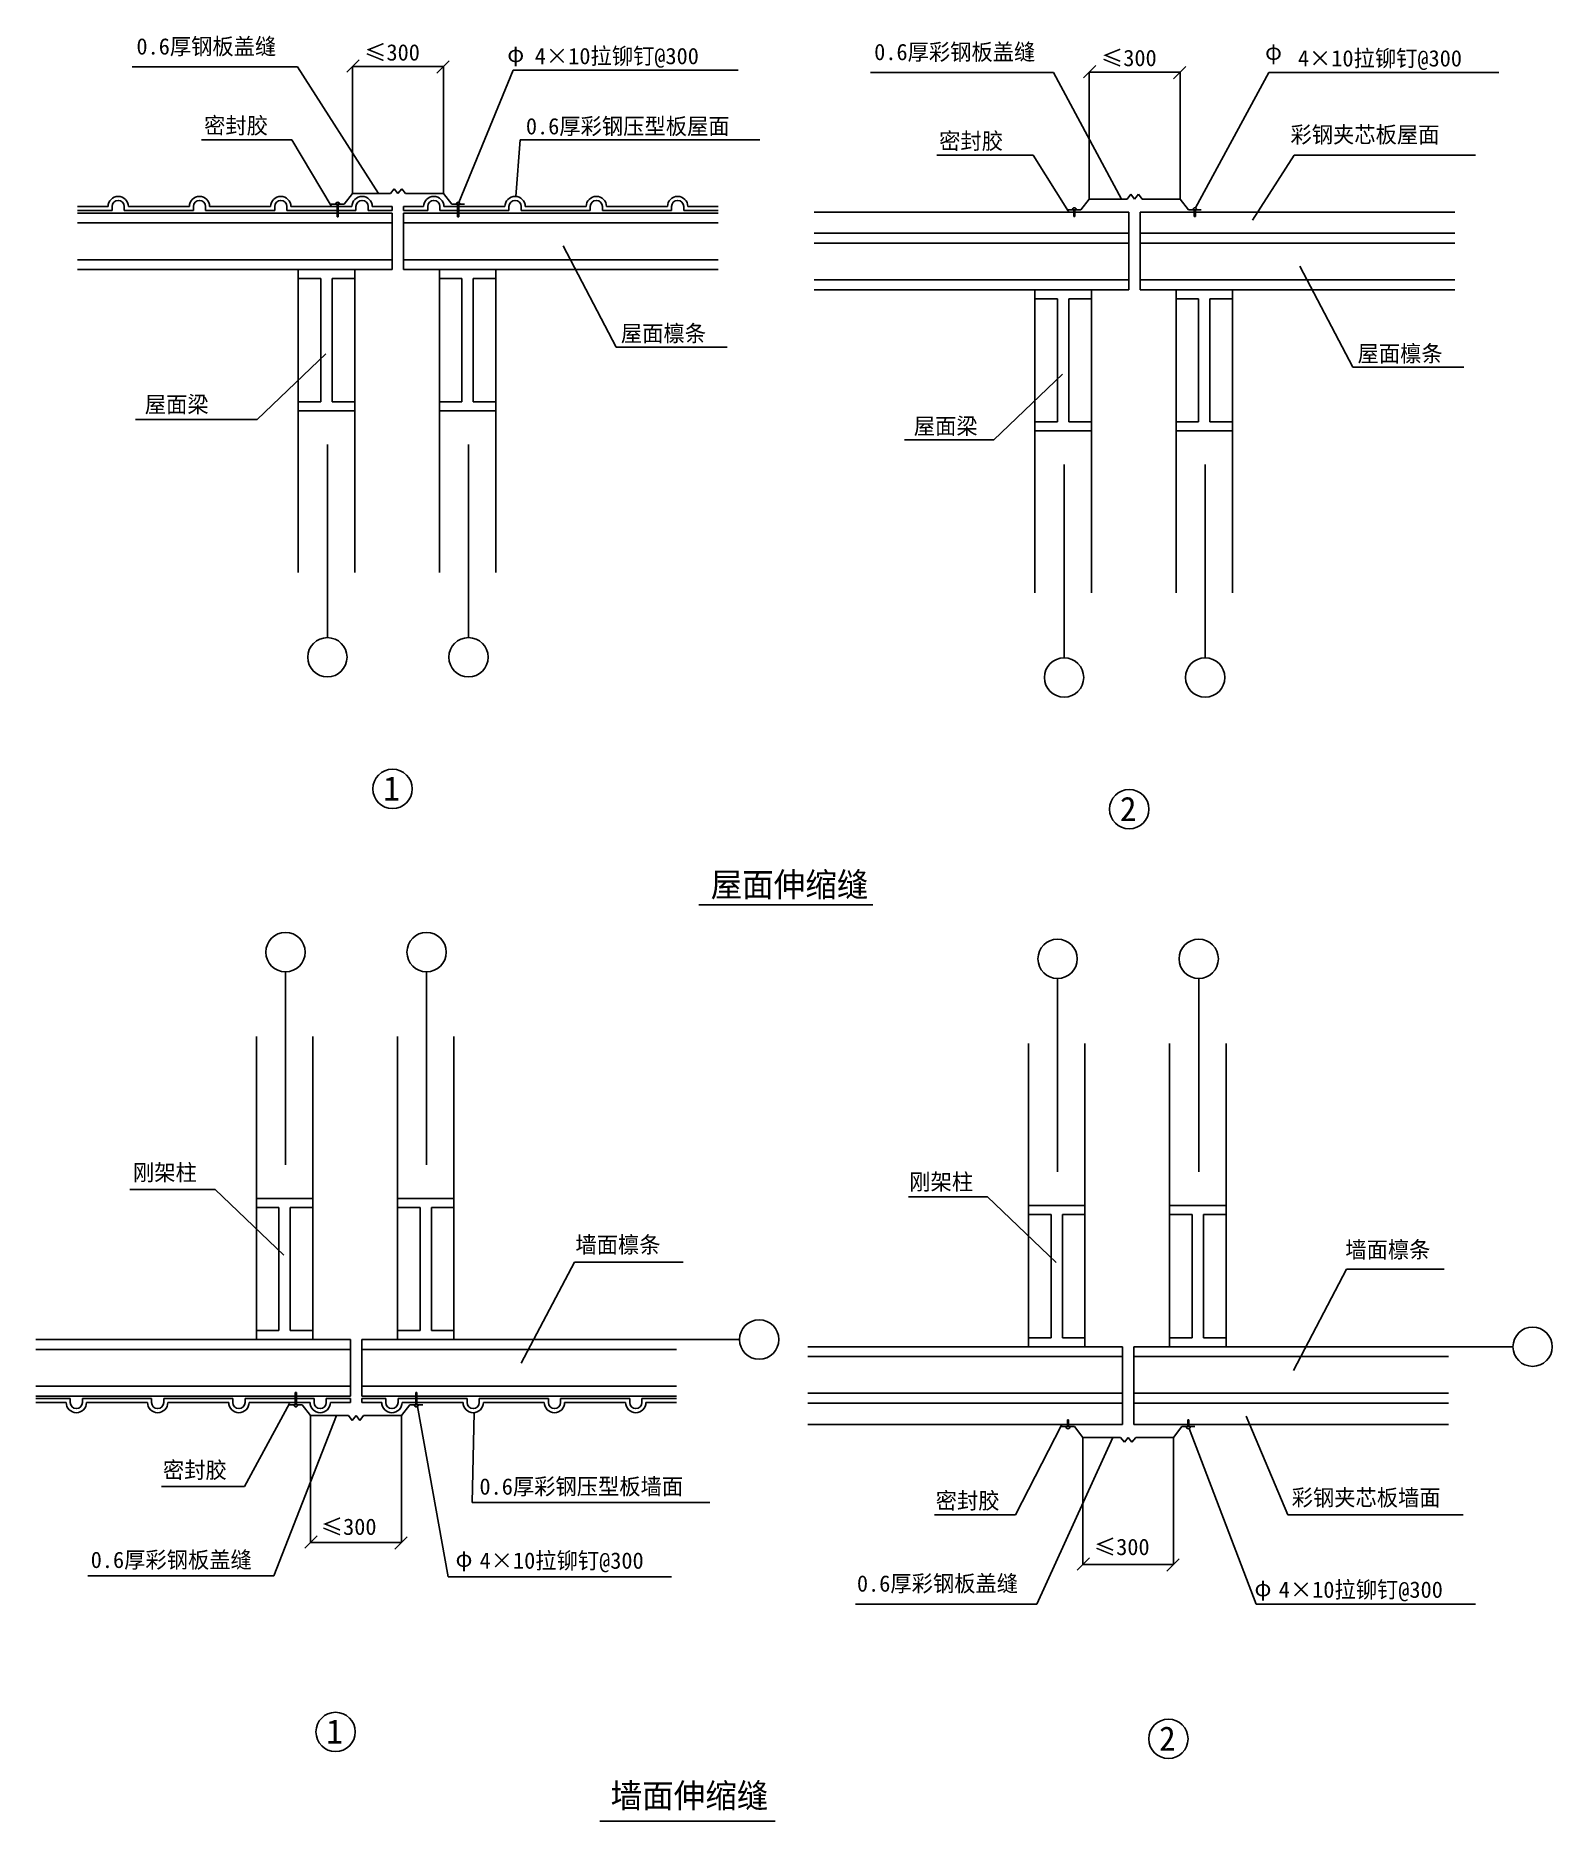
# Model space of a CAD drawing. Header units: metres. Extents: x 223 to 5597, y 879 to 7204.
import ezdxf

# ---------------------------------------------------------------- set-up
doc = ezdxf.new("R2010")
doc.units = ezdxf.units.M
for name, color, linetype in [('BCB', 5, 'Continuous'), ('HZ', 7, 'Continuous'), ('Q', 4, 'Continuous'), ('TEXT', 6, 'Continuous'), ('WALL', 2, 'Continuous'), ('WINDOW', 4, 'Continuous')]:
    doc.layers.add(name, color=color, linetype=linetype)

# ---------------------------------------------------------------- blocks, each defined once
blk = doc.blocks.new('_ArchTick')
at = {"color": 5, "linetype": 'ByBlock'}
blk.add_lwpolyline([(-0.47, -0.47), (0.4, 0.4)], dxfattribs=at)

msp = doc.modelspace()

# ---------------------------------------------------------------- linework, layer by layer
for p, q in [((2573.35, 4125.1), (3189.46, 4125.1)), ((2222.15, 878.85), (2843.22, 878.85))]:
    msp.add_line(p, q)
at = {"layer": 'BCB'}
for p, q in [((479.69, 6598.66), (371.69, 6598.66)), ((479.69, 6584.26), (371.69, 6584.26)), ((479.69, 6584.26), (494.09, 6584.26)), ((494.09, 6598.66), (494.09, 6584.26)), ((537.29, 6598.66), (537.29, 6584.26)), ((551.69, 6584.26), (537.29, 6584.26)), ((551.69, 6598.66), (659.69, 6598.66)), ((551.69, 6584.26), (659.69, 6584.26)), ((767.69, 6598.66), (659.69, 6598.66)), ((767.69, 6584.26), (659.69, 6584.26)), ((767.69, 6584.26), (782.09, 6584.26)), ((782.09, 6598.66), (782.09, 6584.26)), ((825.29, 6598.66), (825.29, 6584.26)), ((839.69, 6584.26), (825.29, 6584.26)), ((839.69, 6598.66), (947.69, 6598.66)), ((839.69, 6584.26), (947.69, 6584.26)), ((1055.69, 6598.66), (947.69, 6598.66)), ((1055.69, 6584.26), (947.69, 6584.26)), ((1055.69, 6584.26), (1070.09, 6584.26)), ((1070.09, 6598.66), (1070.09, 6584.26)), ((1113.29, 6598.66), (1113.29, 6584.26)), ((1127.69, 6584.26), (1113.29, 6584.26)), ((1127.69, 6598.66), (1235.69, 6598.66)), ((1127.69, 6584.26), (1235.69, 6584.26)), ((1343.69, 6598.66), (1235.69, 6598.66)), ((1343.69, 6584.26), (1235.69, 6584.26)), ((1343.69, 6584.26), (1358.09, 6584.26)), ((1358.09, 6598.66), (1358.09, 6584.26)), ((1401.29, 6598.66), (1401.29, 6584.26)), ((1415.69, 6584.26), (1401.29, 6584.26)), ((1415.69, 6598.66), (1486.7, 6598.66)), ((1415.69, 6584.26), (1486.7, 6584.26)), ((1597.71, 6598.66), (1526.7, 6598.66)), ((1597.71, 6584.26), (1526.7, 6584.26)), ((1597.71, 6584.26), (1612.11, 6584.26)), ((1612.11, 6598.66), (1612.11, 6584.26)), ((1655.31, 6598.66), (1655.31, 6584.26)), ((1669.71, 6584.26), (1655.31, 6584.26)), ((1669.71, 6598.66), (1777.71, 6598.66)), ((1669.71, 6584.26), (1777.71, 6584.26)), ((1885.71, 6598.66), (1777.71, 6598.66)), ((1885.71, 6584.26), (1777.71, 6584.26)), ((1885.71, 6584.26), (1900.11, 6584.26)), ((1900.11, 6598.66), (1900.11, 6584.26)), ((1943.31, 6598.66), (1943.31, 6584.26)), ((1957.71, 6584.26), (1943.31, 6584.26)), ((1957.71, 6598.66), (2065.71, 6598.66)), ((1957.71, 6584.26), (2065.71, 6584.26)), ((2173.71, 6598.66), (2065.71, 6598.66)), ((2173.71, 6584.26), (2065.71, 6584.26)), ((2173.71, 6584.26), (2188.11, 6584.26)), ((2188.11, 6598.66), (2188.11, 6584.26)), ((2231.31, 6598.66), (2231.31, 6584.26)), ((2245.71, 6584.26), (2231.31, 6584.26)), ((2245.71, 6598.66), (2353.71, 6598.66)), ((2245.71, 6584.26), (2353.71, 6584.26)), ((2461.71, 6598.66), (2353.71, 6598.66)), ((2461.71, 6584.26), (2353.71, 6584.26)), ((2461.71, 6584.26), (2476.11, 6584.26)), ((2476.11, 6598.66), (2476.11, 6584.26)), ((2519.31, 6598.66), (2519.31, 6584.26)), ((2533.71, 6584.26), (2519.31, 6584.26)), ((2533.71, 6598.66), (2641.71, 6598.66)), ((2533.71, 6584.26), (2641.71, 6584.26)), ((331.38, 2376.62), (223.38, 2376.62)), ((331.38, 2362.22), (223.38, 2362.22)), ((331.38, 2376.62), (345.78, 2376.62)), ((345.78, 2362.22), (345.78, 2376.62)), ((388.98, 2362.22), (388.98, 2376.62)), ((403.38, 2376.62), (388.98, 2376.62)), ((403.38, 2376.62), (511.38, 2376.62)), ((403.38, 2362.22), (511.38, 2362.22)), ((619.38, 2376.62), (511.38, 2376.62)), ((619.38, 2362.22), (511.38, 2362.22)), ((619.38, 2376.62), (633.78, 2376.62)), ((633.78, 2362.22), (633.78, 2376.62)), ((691.38, 2376.62), (676.98, 2376.62)), ((676.98, 2362.22), (676.98, 2376.62)), ((691.38, 2376.62), (799.38, 2376.62)), ((691.38, 2362.22), (799.38, 2362.22)), ((907.38, 2376.62), (799.38, 2376.62)), ((907.38, 2362.22), (799.38, 2362.22)), ((907.38, 2376.62), (921.78, 2376.62)), ((921.78, 2362.22), (921.78, 2376.62)), ((979.38, 2376.62), (964.98, 2376.62)), ((964.98, 2362.22), (964.98, 2376.62)), ((979.38, 2376.62), (1087.38, 2376.62)), ((979.38, 2362.22), (1087.38, 2362.22)), ((1195.38, 2376.62), (1087.38, 2376.62)), ((1195.38, 2362.22), (1087.38, 2362.22)), ((1195.38, 2376.62), (1209.78, 2376.62)), ((1209.78, 2362.22), (1209.78, 2376.62)), ((1267.38, 2376.62), (1252.98, 2376.62)), ((1252.98, 2362.22), (1252.98, 2376.62)), ((1267.38, 2376.62), (1338.39, 2376.62)), ((1267.38, 2362.22), (1338.39, 2362.22)), ((1449.4, 2376.62), (1378.39, 2376.62)), ((1449.4, 2362.22), (1378.39, 2362.22)), ((1449.4, 2376.62), (1463.8, 2376.62)), ((1463.8, 2362.22), (1463.8, 2376.62)), ((1507, 2362.22), (1507, 2376.62)), ((1521.4, 2376.62), (1507, 2376.62)), ((1521.4, 2376.62), (1629.4, 2376.62)), ((1521.4, 2362.22), (1629.4, 2362.22)), ((1737.4, 2376.62), (1629.4, 2376.62)), ((1737.4, 2362.22), (1629.4, 2362.22)), ((1737.4, 2376.62), (1751.8, 2376.62)), ((1751.8, 2362.22), (1751.8, 2376.62)), ((1795, 2362.22), (1795, 2376.62)), ((1809.4, 2376.62), (1795, 2376.62)), ((1809.4, 2376.62), (1917.4, 2376.62)), ((1809.4, 2362.22), (1917.4, 2362.22)), ((2025.4, 2376.62), (1917.4, 2376.62)), ((2025.4, 2362.22), (1917.4, 2362.22)), ((2025.4, 2376.62), (2039.8, 2376.62)), ((2039.8, 2362.22), (2039.8, 2376.62)), ((2083, 2362.22), (2083, 2376.62)), ((2097.4, 2376.62), (2083, 2376.62)), ((2097.4, 2376.62), (2205.4, 2376.62)), ((2097.4, 2362.22), (2205.4, 2362.22)), ((2313.4, 2376.62), (2205.4, 2376.62)), ((2313.4, 2362.22), (2205.4, 2362.22)), ((2313.4, 2376.62), (2327.8, 2376.62)), ((2327.8, 2362.22), (2327.8, 2376.62)), ((2385.4, 2376.62), (2371, 2376.62)), ((2371, 2362.22), (2371, 2376.62)), ((2385.4, 2376.62), (2493.4, 2376.62)), ((2385.4, 2362.22), (2493.4, 2362.22))]:
    msp.add_line(p, q, dxfattribs=at)
for centre, radius, start, end in [((515.69, 6598.66), 36, 0, 180), ((515.69, 6598.66), 21.6, 0, 180), ((803.69, 6598.66), 36, 0, 180), ((803.69, 6598.66), 21.6, 0, 180), ((1091.69, 6598.66), 36, 0, 180), ((1091.69, 6598.66), 21.6, 0, 180), ((1379.69, 6598.66), 36, 0, 180), ((1379.69, 6598.66), 21.6, 0, 180), ((1633.71, 6598.66), 36, 0, 180), ((1633.71, 6598.66), 21.6, 0, 180), ((1921.71, 6598.66), 36, 0, 180), ((1921.71, 6598.66), 21.6, 0, 180), ((2209.71, 6598.66), 36, 0, 180), ((2209.71, 6598.66), 21.6, 0, 180), ((2497.71, 6598.66), 36, 0, 180), ((2497.71, 6598.66), 21.6, 0, 180), ((367.38, 2362.22), 36, 180, 0), ((367.38, 2362.22), 21.6, 180, 0), ((655.38, 2362.22), 36, 180, 0), ((655.38, 2362.22), 21.6, 180, 0), ((943.38, 2362.22), 36, 180, 0), ((943.38, 2362.22), 21.6, 180, 0), ((1231.38, 2362.22), 36, 180, 0), ((1231.38, 2362.22), 21.6, 180, 0), ((1485.4, 2362.22), 36, 180, 0), ((1485.4, 2362.22), 21.6, 180, 0), ((1773.4, 2362.22), 36, 180, 0), ((1773.4, 2362.22), 21.6, 180, 0), ((2061.4, 2362.22), 36, 180, 0), ((2061.4, 2362.22), 21.6, 180, 0), ((2349.4, 2362.22), 36, 180, 0), ((2349.4, 2362.22), 21.6, 180, 0)]:
    msp.add_arc(centre, radius, start, end, dxfattribs=at)
at = {"layer": 'HZ'}
for centre in [(1487.69, 4535.87), (4097.73, 4464.2), (1285.98, 1195.31), (4236.41, 1171.06)]:
    msp.add_circle(centre, 69.65, dxfattribs=at)
at = {"layer": 'TEXT'}
for p, q in [((1256.7, 5756.27), (1256.7, 5072.56)), ((1756.7, 5756.27), (1756.7, 5072.56)), ((3866.74, 5684.6), (3866.74, 5000.89)), ((4366.74, 5684.6), (4366.74, 5000.89)), ((1108.39, 3204.62), (1108.39, 3888.32)), ((1608.39, 3204.62), (1608.39, 3888.32)), ((3843.92, 3179.29), (3843.92, 3863)), ((4343.92, 3179.29), (4343.92, 3863)), ((2425.7, 2585.27), (2717.8, 2585.27)), ((5161.24, 2559.95), (5456.16, 2559.95))]:
    msp.add_line(p, q, dxfattribs=at)
for centre in [(1256.7, 5002.16), (1756.7, 5002.16), (3866.74, 4930.49), (4366.74, 4930.49), (1108.39, 3957.78), (1608.39, 3957.78), (3843.92, 3933.87), (4343.92, 3933.87), (2786.45, 2585.27), (5526.89, 2559.95)]:
    msp.add_circle(centre, 69.65, dxfattribs=at)
at = {"layer": 'WALL'}
for p, q in [((1345.66, 6644.85), (1316.16, 6606.87)), ((1479.88, 6644.85), (1345.66, 6644.85)), ((1493.29, 6662.11), (1479.88, 6644.85)), ((1493.29, 6662.11), (1506.7, 6644.85)), ((1520.11, 6662.11), (1506.7, 6644.85)), ((1520.11, 6662.11), (1533.52, 6644.85)), ((1667.75, 6644.85), (1533.52, 6644.85)), ((1667.75, 6644.85), (1697.24, 6606.87)), ((4103.33, 6642.39), (4089.92, 6625.13)), ((4103.33, 6642.39), (4116.74, 6625.13)), ((4130.15, 6642.39), (4116.74, 6625.13)), ((4130.15, 6642.39), (4143.56, 6625.13)), ((1316.16, 6606.87), (1270.45, 6606.87)), ((1697.24, 6606.87), (1742.96, 6606.87)), ((3926.2, 6587.15), (3880.49, 6587.15)), ((3955.7, 6625.13), (3926.2, 6587.15)), ((4089.92, 6625.13), (3955.7, 6625.13)), ((4277.79, 6625.13), (4143.56, 6625.13)), ((4277.79, 6625.13), (4307.28, 6587.15)), ((4307.28, 6587.15), (4353, 6587.15)), ((1153.53, 6375.61), (1353.53, 6375.61)), ((1153.53, 6375.61), (1153.53, 6343.94)), ((1153.53, 6343.94), (1233.53, 6343.94)), ((1233.53, 5907.61), (1233.53, 6343.94)), ((1273.53, 5907.61), (1273.53, 6343.94)), ((1273.53, 6343.94), (1353.53, 6343.94)), ((1353.53, 6375.61), (1353.53, 6343.94)), ((1653.53, 6375.61), (1853.53, 6375.61)), ((1653.53, 6375.61), (1653.53, 6343.94)), ((1653.53, 6343.94), (1733.53, 6343.94)), ((1733.53, 5907.61), (1733.53, 6343.94)), ((1773.53, 6343.94), (1853.53, 6343.94)), ((1773.53, 5907.61), (1773.53, 6343.94)), ((1853.53, 6375.61), (1853.53, 6343.94)), ((3763.57, 6303.94), (3963.57, 6303.94)), ((3763.57, 6303.94), (3763.57, 6272.27)), ((3763.57, 6272.27), (3843.57, 6272.27)), ((3843.57, 5835.94), (3843.57, 6272.27)), ((3883.57, 5835.94), (3883.57, 6272.27)), ((3883.57, 6272.27), (3963.57, 6272.27)), ((3963.57, 6303.94), (3963.57, 6272.27)), ((4263.57, 6303.94), (4263.57, 6272.27)), ((4263.57, 6303.94), (4463.57, 6303.94)), ((4263.57, 6272.27), (4343.57, 6272.27)), ((4343.57, 5835.94), (4343.57, 6272.27)), ((4383.57, 6272.27), (4463.57, 6272.27)), ((4383.57, 5835.94), (4383.57, 6272.27)), ((4463.57, 6303.94), (4463.57, 6272.27)), ((1153.53, 5907.61), (1153.53, 5875.61)), ((1153.53, 5907.61), (1233.53, 5907.61)), ((1273.53, 5907.61), (1353.53, 5907.61)), ((1353.53, 5907.61), (1353.53, 5875.61)), ((1653.53, 5907.61), (1653.53, 5875.61)), ((1653.53, 5907.61), (1733.53, 5907.61)), ((1773.53, 5907.61), (1853.53, 5907.61)), ((1853.53, 5907.61), (1853.53, 5875.61)), ((1153.53, 5875.61), (1353.53, 5875.61)), ((1653.53, 5875.61), (1853.53, 5875.61)), ((3763.57, 5835.94), (3763.57, 5803.94)), ((3763.57, 5835.94), (3843.57, 5835.94)), ((3883.57, 5835.94), (3963.57, 5835.94)), ((3963.57, 5835.94), (3963.57, 5803.94)), ((4263.57, 5835.94), (4343.57, 5835.94)), ((4263.57, 5835.94), (4263.57, 5803.94)), ((4383.57, 5835.94), (4463.57, 5835.94)), ((4463.57, 5835.94), (4463.57, 5803.94)), ((3763.57, 5803.94), (3963.57, 5803.94)), ((4263.57, 5803.94), (4463.57, 5803.94)), ((1005.22, 3053.28), (1005.22, 3085.28)), ((1005.22, 3085.28), (1205.22, 3085.28)), ((1005.22, 3053.28), (1085.22, 3053.28)), ((1085.22, 3053.28), (1085.22, 2616.95)), ((1125.22, 3053.28), (1125.22, 2616.95)), ((1125.22, 3053.28), (1205.22, 3053.28)), ((1205.22, 3053.28), (1205.22, 3085.28)), ((1505.22, 3085.28), (1705.22, 3085.28)), ((1505.22, 3053.28), (1505.22, 3085.28)), ((1505.22, 3053.28), (1585.22, 3053.28)), ((1585.22, 3053.28), (1585.22, 2616.95)), ((1625.22, 3053.28), (1705.22, 3053.28)), ((1625.22, 3053.28), (1625.22, 2616.95)), ((1705.22, 3053.28), (1705.22, 3085.28)), ((3740.75, 3059.95), (3940.75, 3059.95)), ((3740.75, 3027.95), (3740.75, 3059.95)), ((3940.75, 3027.95), (3940.75, 3059.95)), ((4240.75, 3027.95), (4240.75, 3059.95)), ((4240.75, 3059.95), (4440.75, 3059.95)), ((4440.75, 3027.95), (4440.75, 3059.95)), ((3740.75, 3027.95), (3820.75, 3027.95)), ((3820.75, 3027.95), (3820.75, 2591.62)), ((3860.75, 3027.95), (3940.75, 3027.95)), ((3860.75, 3027.95), (3860.75, 2591.62)), ((4240.75, 3027.95), (4320.75, 3027.95)), ((4320.75, 3027.95), (4320.75, 2591.62)), ((4360.75, 3027.95), (4360.75, 2591.62)), ((4360.75, 3027.95), (4440.75, 3027.95)), ((1005.22, 2585.28), (1005.22, 2616.95)), ((1005.22, 2616.95), (1085.22, 2616.95)), ((1125.22, 2616.95), (1205.22, 2616.95)), ((1205.22, 2585.28), (1205.22, 2616.95)), ((1505.22, 2616.95), (1585.22, 2616.95)), ((1505.22, 2585.28), (1505.22, 2616.95)), ((1625.22, 2616.95), (1705.22, 2616.95)), ((1705.22, 2585.28), (1705.22, 2616.95)), ((1005.22, 2585.28), (1205.22, 2585.28)), ((1505.22, 2585.28), (1705.22, 2585.28)), ((3740.75, 2591.62), (3820.75, 2591.62)), ((3740.75, 2559.95), (3740.75, 2591.62)), ((3740.75, 2559.95), (3940.75, 2559.95)), ((3860.75, 2591.62), (3940.75, 2591.62)), ((3940.75, 2559.95), (3940.75, 2591.62)), ((4240.75, 2559.95), (4240.75, 2591.62)), ((4240.75, 2591.62), (4320.75, 2591.62)), ((4240.75, 2559.95), (4440.75, 2559.95)), ((4360.75, 2591.62), (4440.75, 2591.62)), ((4440.75, 2559.95), (4440.75, 2591.62)), ((1167.85, 2354.02), (1122.13, 2354.02)), ((1197.34, 2316.04), (1167.85, 2354.02)), ((1519.43, 2316.04), (1548.93, 2354.02)), ((1548.93, 2354.02), (1594.64, 2354.02)), ((1331.57, 2316.04), (1197.34, 2316.04)), ((1344.98, 2298.78), (1331.57, 2316.04)), ((1344.98, 2298.78), (1358.39, 2316.04)), ((1371.8, 2298.78), (1358.39, 2316.04)), ((1371.8, 2298.78), (1385.21, 2316.04)), ((1519.43, 2316.04), (1385.21, 2316.04)), ((3903.38, 2276.74), (3857.67, 2276.74)), ((3932.88, 2238.76), (3903.38, 2276.74)), ((4067.1, 2238.76), (3932.88, 2238.76)), ((4080.51, 2221.5), (4067.1, 2238.76)), ((4080.51, 2221.5), (4093.92, 2238.76)), ((4107.33, 2221.5), (4093.92, 2238.76)), ((4107.33, 2221.5), (4120.74, 2238.76)), ((4254.97, 2238.76), (4120.74, 2238.76)), ((4254.97, 2238.76), (4284.46, 2276.74)), ((4284.46, 2276.74), (4330.18, 2276.74))]:
    msp.add_line(p, q, dxfattribs=at)
at = {"layer": 'WINDOW'}
for p, q in [((565.58, 7093.38), (1151.47, 7093.38)), ((1151.47, 7093.38), (1437.69, 6644.85)), ((1345.66, 6644.85), (1345.66, 7094.94)), ((1345.66, 7094.94), (1667.75, 7094.94)), ((1667.75, 6644.85), (1667.75, 7094.94)), ((1915.16, 7081.7), (1722.87, 6613.67)), ((1915.16, 7081.7), (2711.77, 7081.7)), ((3180.54, 7073.63), (3829.49, 7073.63)), ((3829.49, 7073.63), (4070.35, 6625.13)), ((3955.7, 6625.13), (3955.7, 7075.22)), ((3955.7, 7075.22), (4277.79, 7075.22)), ((4277.79, 6625.13), (4277.79, 7075.22)), ((4591.82, 7073.63), (4332.91, 6593.92)), ((4591.82, 7073.63), (5406.9, 7073.63)), ((811.32, 6835.43), (1131.38, 6835.43)), ((1131.38, 6835.43), (1270.45, 6601.4)), ((1939.21, 6835.43), (1924.88, 6634.52)), ((1939.21, 6835.43), (2788.74, 6835.43)), ((3415.46, 6780.83), (3757.24, 6780.83)), ((3757.24, 6780.83), (3881.91, 6581.37)), ((4682.47, 6780.83), (4534.92, 6550.46)), ((4682.47, 6780.83), (5324.96, 6780.83)), ((1285.96, 6606.87), (1300.65, 6606.87)), ((1291.27, 6562.89), (1291.27, 6606.87)), ((1295.35, 6562.89), (1295.35, 6606.87)), ((1486.7, 6584.26), (1486.7, 6598.66)), ((1526.7, 6584.26), (1526.7, 6598.66)), ((1727.44, 6606.87), (1712.76, 6606.87)), ((1718.06, 6562.89), (1718.06, 6606.87)), ((1722.13, 6562.89), (1722.14, 6606.87)), ((4096.74, 6578.95), (2981.73, 6578.95)), ((3896, 6587.15), (3910.69, 6587.15)), ((3901.31, 6563.17), (3901.31, 6587.15)), ((3905.39, 6563.17), (3905.38, 6587.15)), ((4096.74, 6503.95), (4096.74, 6578.95)), ((4136.74, 6578.95), (5251.75, 6578.95)), ((4136.74, 6578.95), (4136.74, 6503.95)), ((4337.48, 6587.15), (4322.8, 6587.15)), ((4328.09, 6563.17), (4328.1, 6587.15)), ((4332.17, 6563.17), (4332.18, 6587.15)), ((1486.7, 6575.62), (371.69, 6575.62)), ((1486.7, 6540.62), (371.69, 6540.62)), ((1291.27, 6562.89), (1295.35, 6562.89)), ((1486.7, 6375.62), (1486.7, 6575.62)), ((1526.7, 6575.62), (2641.71, 6575.62)), ((1526.7, 6375.62), (1526.7, 6575.62)), ((1526.7, 6540.62), (2641.71, 6540.62)), ((1722.13, 6562.89), (1718.06, 6562.89)), ((3901.31, 6563.17), (3905.39, 6563.17)), ((4332.17, 6563.17), (4328.09, 6563.17)), ((2280.27, 6100.94), (2092.19, 6459.42)), ((4096.74, 6503.95), (2981.73, 6503.95)), ((4096.74, 6468.95), (2981.73, 6468.95)), ((4096.74, 6303.95), (4096.74, 6503.95)), ((4136.74, 6303.95), (4136.74, 6503.95)), ((4136.74, 6503.95), (5251.75, 6503.95)), ((4136.74, 6468.95), (5251.75, 6468.95)), ((1486.7, 6410.62), (371.69, 6410.62)), ((1526.7, 6410.62), (2641.71, 6410.62)), ((1486.7, 6375.62), (371.69, 6375.62)), ((1153.53, 6343.94), (1153.53, 5301.92)), ((1353.53, 6343.94), (1353.53, 5301.92)), ((1526.7, 6375.62), (2641.71, 6375.62)), ((1653.53, 6343.94), (1653.53, 5301.92)), ((1853.53, 6343.94), (1853.53, 5301.92)), ((4096.74, 6338.95), (2981.73, 6338.95)), ((4136.74, 6338.95), (5251.75, 6338.95)), ((4890.31, 6029.27), (4702.23, 6387.75)), ((4096.74, 6303.95), (2981.73, 6303.95)), ((3763.57, 6272.27), (3763.57, 5230.25)), ((3963.57, 6272.27), (3963.57, 5230.25)), ((4136.74, 6303.95), (5251.75, 6303.95)), ((4263.57, 6272.27), (4263.57, 5230.25)), ((4463.57, 6272.27), (4463.57, 5230.25)), ((1007.77, 5844.25), (1251.25, 6076.91)), ((2672.71, 6100.94), (2280.27, 6100.94)), ((5282.75, 6029.27), (4890.31, 6029.27)), ((3617.81, 5772.58), (3861.29, 6005.24)), ((576.49, 5844.25), (1007.77, 5844.25)), ((3300.91, 5772.58), (3617.81, 5772.58)), ((1005.22, 2616.95), (1005.22, 3658.97)), ((1205.22, 2616.95), (1205.22, 3658.97)), ((1505.22, 2616.95), (1505.22, 3658.97)), ((1705.22, 2616.95), (1705.22, 3658.97)), ((3740.75, 2591.62), (3740.75, 3633.64)), ((3940.75, 2591.62), (3940.75, 3633.64)), ((4240.75, 2591.62), (4240.75, 3633.64)), ((4440.75, 2591.62), (4440.75, 3633.64)), ((556.57, 3116.64), (859.45, 3116.64)), ((859.45, 3116.64), (1102.94, 2883.98)), ((3315.7, 3091.31), (3594.99, 3091.31)), ((3594.99, 3091.31), (3838.47, 2858.66)), ((2131.95, 2859.95), (1943.87, 2501.47)), ((2517.67, 2859.95), (2131.95, 2859.95)), ((4867.49, 2834.63), (4679.41, 2476.14)), ((5213.84, 2834.63), (4867.49, 2834.63)), ((1338.39, 2585.27), (223.38, 2585.27)), ((1338.39, 2550.27), (223.38, 2550.27)), ((1338.39, 2585.27), (1338.39, 2385.27)), ((1378.39, 2585.27), (1378.39, 2385.27)), ((1378.39, 2585.27), (2493.4, 2585.27)), ((1378.39, 2550.27), (2493.4, 2550.27)), ((4073.92, 2559.95), (2958.91, 2559.95)), ((4073.92, 2559.95), (4073.92, 2359.95)), ((4113.92, 2559.95), (5228.93, 2559.95)), ((4113.92, 2559.95), (4113.92, 2359.95)), ((4073.92, 2524.95), (2958.91, 2524.95)), ((4113.92, 2524.95), (5228.93, 2524.95)), ((1338.39, 2420.27), (223.38, 2420.27)), ((1378.39, 2420.27), (2493.4, 2420.27)), ((1338.39, 2385.27), (223.38, 2385.27)), ((963.2, 2064.7), (1122.54, 2359.13)), ((1137.65, 2354.02), (1152.33, 2354.02)), ((1142.96, 2398), (1142.95, 2354.02)), ((1142.96, 2398), (1147.04, 2398)), ((1147.04, 2398), (1147.03, 2354.02)), ((1338.39, 2376.62), (1338.39, 2362.22)), ((1378.39, 2385.27), (2493.4, 2385.27)), ((1378.39, 2376.62), (1378.39, 2362.22)), ((1579.13, 2354.02), (1564.44, 2354.02)), ((1569.74, 2398), (1569.75, 2354.02)), ((1573.82, 2398), (1569.74, 2398)), ((1573.82, 2398), (1573.82, 2354.02)), ((1685.19, 1745.3), (1575.65, 2347.78)), ((4073.92, 2394.95), (2958.91, 2394.95)), ((4073.92, 2359.95), (2958.91, 2359.95)), ((4073.92, 2359.95), (4073.92, 2284.95)), ((4113.92, 2394.95), (5228.93, 2394.95)), ((4113.92, 2284.95), (4113.92, 2359.95)), ((4113.92, 2359.95), (5228.93, 2359.95)), ((1066.52, 1748.82), (1289.37, 2316.04)), ((1197.34, 2316.04), (1197.34, 1865.95)), ((1519.43, 2316.04), (1519.43, 1865.95)), ((1769.16, 2008.5), (1776.57, 2326.36)), ((4073.92, 2284.95), (2958.91, 2284.95)), ((3694.79, 1964.38), (3857.69, 2281.56)), ((3878.49, 2300.72), (3882.57, 2300.72)), ((3878.49, 2300.72), (3878.49, 2276.74)), ((3882.57, 2300.72), (3882.56, 2276.74)), ((4113.92, 2284.95), (5228.93, 2284.95)), ((4305.27, 2300.72), (4305.28, 2276.74)), ((4309.35, 2300.72), (4305.27, 2300.72)), ((4309.35, 2300.72), (4309.36, 2276.74)), ((4659.65, 1964.38), (4512.1, 2313.43)), ((3770.35, 1648.5), (4039.89, 2238.76)), ((3873.18, 2276.74), (3887.87, 2276.74)), ((3932.88, 2238.76), (3932.88, 1788.67)), ((4254.97, 2238.76), (4254.97, 1788.67)), ((4314.66, 2276.74), (4299.98, 2276.74)), ((4547.04, 1648.5), (4310, 2269.91)), ((669.51, 2064.7), (963.2, 2064.7)), ((1769.16, 2008.5), (2611.19, 2008.5)), ((3408.15, 1964.38), (3694.79, 1964.38)), ((4659.65, 1964.38), (5280.32, 1964.38)), ((1197.34, 1865.95), (1519.43, 1865.95)), ((3932.88, 1788.67), (4254.97, 1788.67)), ((408.29, 1748.82), (1066.52, 1748.82)), ((1685.19, 1745.3), (2476.38, 1745.3)), ((3127.42, 1648.5), (3770.35, 1648.5)), ((4547.04, 1648.5), (5324.15, 1648.5))]:
    msp.add_line(p, q, dxfattribs=at)
for centre, start, end in [((1293.31, 6606.87), 0.01, 180.01), ((1720.1, 6606.87), 359.99, 179.99), ((3903.34, 6587.15), 0.01, 180.01), ((4330.14, 6587.15), 359.99, 179.99), ((1144.99, 2354.02), 179.99, 359.99), ((1571.78, 2354.02), 180.01, 0.01), ((3880.52, 2276.74), 179.99, 359.99), ((4307.32, 2276.74), 180.01, 0.01)]:
    msp.add_arc(centre, 7.34, start, end, dxfattribs=at)

# ---------------------------------------------------------------- block references
at = {"layer": 'WINDOW', "xscale": 50, "yscale": 50, "zscale": 50, "rotation": 180}
for p in [(1345.66, 7094.94), (3955.7, 7075.22), (1197.34, 1865.95), (3932.88, 1788.67)]:
    msp.add_blockref('_ArchTick', p, dxfattribs=at)
at = {"layer": 'WINDOW', "xscale": 50, "yscale": 50, "zscale": 50}
for p in [(1667.75, 7094.94), (4277.79, 7075.22), (1519.43, 1865.95), (4254.97, 1788.67)]:
    msp.add_blockref('_ArchTick', p, dxfattribs=at)

# ---------------------------------------------------------------- texts
at = {"layer": 'HZ'}
for s, height, p in [('0.6厚钢板盖缝', 58, (580.28, 7137.19)), ('≤300', 58, (1387.19, 7115.9)), ('4×10拉铆钉@300', 58, (1991.59, 7103.06)), ('0.6厚彩钢板盖缝', 58, (3194.04, 7117.43)), ('≤300', 58, (3997.61, 7096.18)), ('4×10拉铆钉@300', 58, (4695.17, 7094.99)), ('密封胶', 58, (820.12, 6856.79)), ('0.6厚彩钢压型板屋面', 58, (1960.16, 6854.46)), ('密封胶', 58, (3424.26, 6802.19)), ('彩钢夹芯板屋面', 58, (4668.92, 6824.64)), ('屋面檩条', 58, (2296.59, 6120.66)), ('屋面檩条', 58, (4906.63, 6048.99)), ('屋面梁', 58, (609.89, 5868.85)), ('屋面梁', 58, (3334.4, 5792.31)), ('1', 86, (1454.68, 4494.73)), ('2', 86, (4064.72, 4422.13)), (' 屋面伸缩缝', 86, (2556.19, 4153.79)), ('刚架柱', 58, (567.82, 3148.15)), ('刚架柱', 58, (3318.29, 3115.07)), ('墙面檩条', 58, (2135.73, 2892.23)), ('墙面檩条', 58, (4863.32, 2874.84)), ('密封胶', 58, (674.09, 2094.22)), ('0.6厚彩钢压型板墙面', 58, (1795.56, 2035.9)), ('密封胶', 58, (3412.08, 1985.74)), ('彩钢夹芯板墙面', 58, (4673.14, 1996.6)), ('≤300', 58, (1233.52, 1893.32)), ('0.6厚彩钢板盖缝', 58, (418.29, 1776.08)), ('4×10拉铆钉@300', 58, (1796.02, 1773.43)), ('≤300', 58, (3972.5, 1821.82)), ('0.6厚彩钢板盖缝', 58, (3132.96, 1692.3)), ('4×10拉铆钉@300', 58, (4627.48, 1670.53)), ('1', 86, (1252.97, 1154.17)), ('2', 86, (4203.41, 1128.99)), (' 墙面伸缩缝', 86, (2201.75, 926.56))]:
    msp.add_text(s, height=height, dxfattribs=at).set_placement(p)
at = {"layer": 'Q'}
for p in [(1894.14, 7110.68), (4578.86, 7118.69), (1710.81, 1780.19), (4541.43, 1675.84)]:
    msp.add_text('φ', height=58, dxfattribs=at).set_placement(p)

doc.saveas('drawing.dxf')
